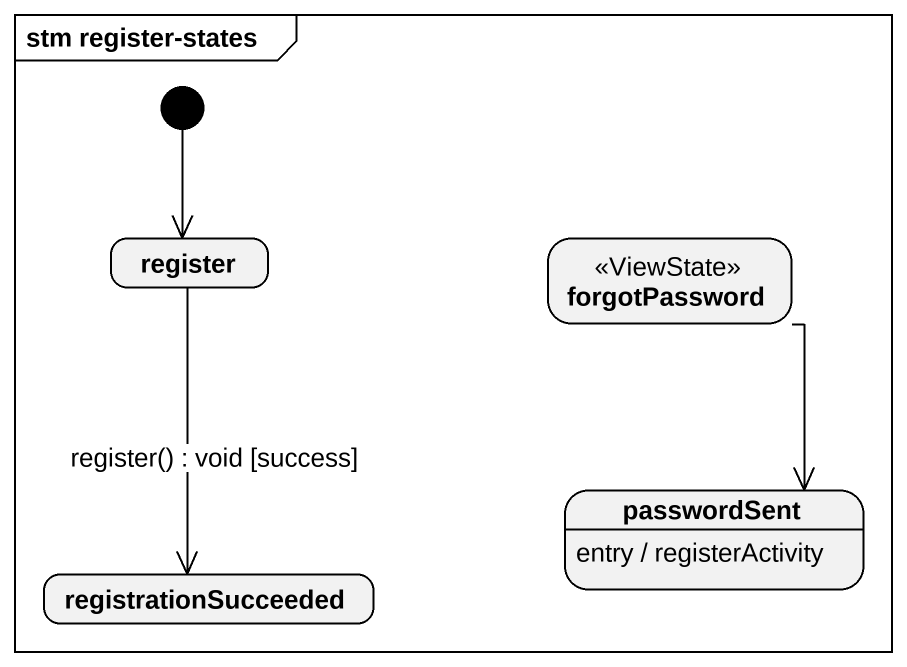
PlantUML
@startuml
mainframe stm register-states
hide empty description
state register
state forgotPassword <<ViewState>>
state registrationSucceeded
state passwordSent
passwordSent : entry / registerActivity
[*] --> register
register --> registrationSucceeded : register() : void [success]
forgotPassword --> passwordSent
@enduml
